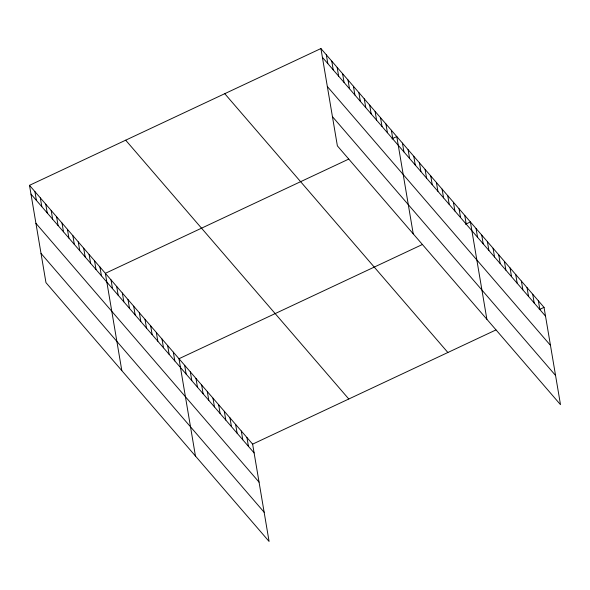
<?xml version="1.0" encoding="UTF-8"?>
<svg xmlns="http://www.w3.org/2000/svg" width="590" height="590" viewBox="0 0 590 590"><rect width="100%" height="100%" fill="white"/><g stroke="black" fill="none" stroke-linecap="round" stroke-linejoin="round"><path stroke-width="0.89" d="M29.5 185.326L252.623 444.137L269.084 541.45L45.961 282.639L29.5 185.326L320.916 48.55L544.039 307.361L560.5 404.674L337.377 145.863L320.916 48.55M348.697 159.116L105.359 273.318L121.82 370.631M391.974 138.798L396.782 136.541L413.236 233.854M422.329 244.526L178.991 358.727L195.452 456.041M465.599 224.207L470.407 221.951L486.868 319.264M252.623 444.137L495.954 329.935M539.231 309.617L544.039 307.361M322.406 57.326L545.529 316.144M327.347 86.546L550.47 345.364M332.435 116.643L555.559 375.461M224.753 93.685L447.876 352.503M125.67 140.184L348.793 399.002M30.982 194.103L254.106 452.921M35.924 223.322L259.047 482.141M41.02 253.42L264.143 512.238M538.375 300.797L539.865 309.573M532.711 294.226L534.201 303.009M527.047 287.655L528.537 296.438M521.383 281.083L522.873 289.867M515.719 274.512L517.209 283.296M510.055 267.941L511.545 276.725M504.391 261.377L505.881 270.154M498.727 254.806L500.217 263.59M493.063 248.235L494.553 257.019M487.399 241.664L488.889 250.448M481.735 235.093L483.225 243.877M476.071 228.522L477.561 237.305M464.743 215.387L466.233 224.163M459.079 208.816L460.569 217.599M453.415 202.245L454.905 211.028M447.751 195.674L449.241 204.457M442.087 189.102L443.577 197.886M436.423 182.531L437.913 191.315M430.759 175.968L432.249 184.744M425.095 169.396L426.585 178.18M419.438 162.825L420.921 171.609M413.774 156.254L415.257 165.038M408.11 149.683L409.593 158.467M402.446 143.112L403.929 151.896M391.362 130.257L392.844 139.041M385.941 123.974L387.424 132.757M380.521 117.69L382.01 126.466M375.107 111.399L376.59 120.183M369.687 105.116L371.169 113.9M364.266 98.832L365.756 107.616M358.845 92.549L360.335 101.325M353.432 86.258L354.915 95.042M348.012 79.975L349.494 88.758M342.591 73.691L344.081 82.475M337.17 67.4L338.66 76.184M331.757 61.117L333.239 69.9M326.336 54.833L327.819 63.617M246.959 437.574L248.442 446.35M241.295 431.002L242.778 439.786M235.631 424.431L237.121 433.215M229.967 417.86L231.457 426.644M224.303 411.289L225.793 420.073M218.639 404.718L220.129 413.501M212.975 398.154L214.465 406.93M207.311 391.583L208.801 400.367M201.647 385.012L203.137 393.796M195.983 378.441L197.473 387.224M190.319 371.87L191.809 380.653M184.655 365.298L186.145 374.082M173.327 352.164L174.817 360.94M167.663 345.593L169.153 354.376M161.999 339.021L163.489 347.805M156.335 332.45L157.825 341.234M150.671 325.879L152.161 334.663M145.007 319.308L146.497 328.092M139.343 312.744L140.833 321.521M133.679 306.173L135.169 314.957M128.015 299.602L129.505 308.386M122.351 293.031L123.841 301.815M116.687 286.46L118.177 295.243M111.023 279.889L112.513 288.672M99.946 267.034L101.428 275.818M94.525 260.751L96.008 269.534M89.105 254.467L90.595 263.243M83.684 248.176L85.174 256.96M78.271 241.893L79.753 250.676M72.85 235.609L74.333 244.393M67.43 229.326L68.919 238.102M62.009 223.035L63.499 231.818M56.596 216.751L58.078 225.535M51.175 210.468L52.658 219.244M45.755 204.177L47.244 212.96M40.334 197.893L41.824 206.677M34.921 191.61L36.403 200.394"/></g></svg>
